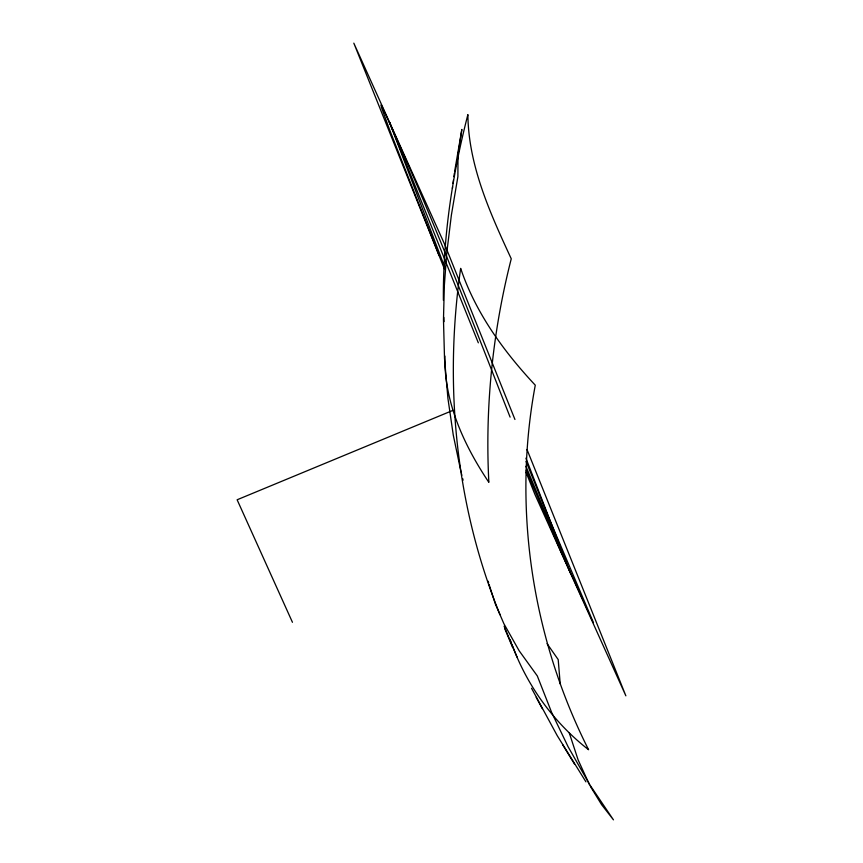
<?xml version="1.0" encoding="UTF-8"?>
<svg xmlns="http://www.w3.org/2000/svg" width="863" height="863" viewBox="0 0 863 863"><rect width="100%" height="100%" fill="white"/><g stroke="black" fill="none" stroke-linecap="round" stroke-linejoin="round"><path stroke-width="1.29" d="M444.887 356.041C443.949 401.791 463.895 445.06 488.857 482.341C484.909 407.26 492.676 331.629 511.252 258.792C490.227 213.355 468.393 165.588 467.886 114.596C452.244 175.2 442.859 237.638 443.388 300.335M452.417 188.447L452.611 186.764M453.021 183.398L453.453 180.033M453.895 176.656L454.359 173.29M454.607 171.608L461.856 129.418L457.994 155.081L457.897 176.591L451.36 215.211L446.7 253.474L444.337 285.729L443.474 319.58L444.521 358.544L447.919 398.361L453.269 435.081L461.025 472.018M452.967 410.357L237.131 499.774L292.449 622.288M547.056 643.658L558.199 659.58L560.206 683.917M585.934 781.835L557.196 735.589L531.532 688.232M562.557 744.532L574.542 764.143M590.357 786.333L601.597 804.661L613.453 819.85L589.904 784.952L568.113 746.775L551.651 712.46L537.304 675.934L519.148 650.767L503.916 623.766L495.308 603.852L489.051 584.413M536.203 697.304L542.298 708.663M589.558 784.855L578.113 759.893L569.202 732.698M510.098 417.12C468.814 312.352 428.803 206.872 381.166 104.79L381.392 107.217L390.303 131.597L438.889 254.973M513.517 648.577C528.825 688.243 555.06 723.604 588.588 749.731C532.255 638.221 512.234 508.167 535.276 385.189C503.593 351.349 475.524 312.676 460.659 268.361C443.895 384.553 455.491 505.718 500.044 614.736M517.066 657.11L504.089 626.16M512.762 647.789L504.682 628.491M526.193 470.184L561.112 552.115L593.496 622.708L548.188 516.344L526.074 461.414M525.934 466.3L570.551 573.323L525.923 458.134M389.364 121.866L478.329 342.827M514.941 419.461L444.682 244.391L353.819 43.15L444.661 269.493M526.991 449.472L625.869 695.837L534.995 494.596L525.966 472.083M512.956 647.131L511.845 644.24M389.364 121.888L445.017 267.875M511.295 642.784L510.216 639.85M462.676 478.566L463.097 480.206M488.231 581.22L488.631 582.816M461.435 473.658L461.845 475.297M444.024 321.651L443.83 317.39"/></g></svg>
